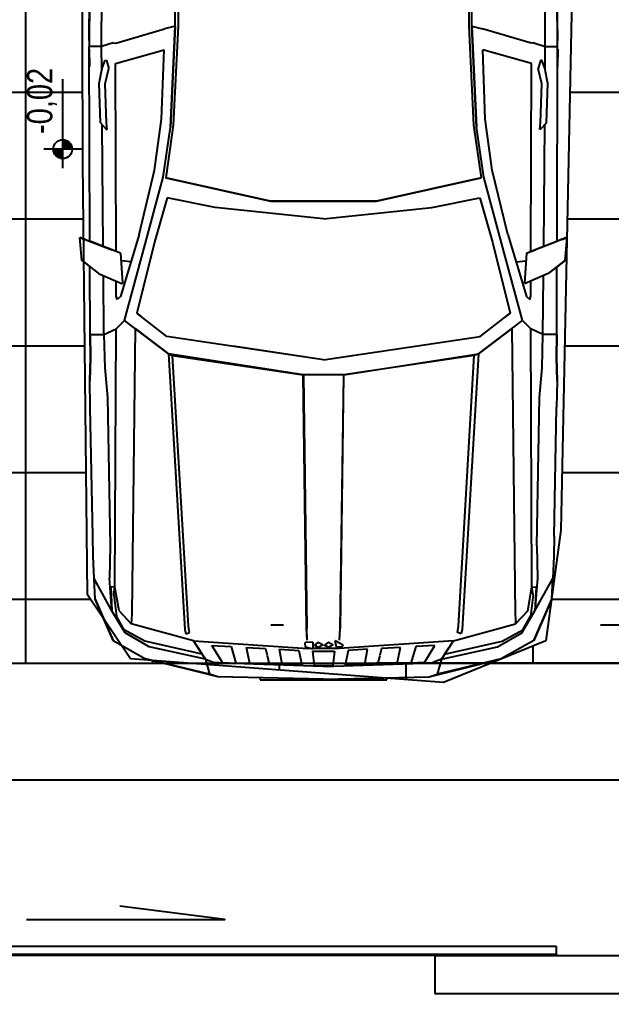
# Model space of a CAD drawing. Header units: millimetres. Extents: x 3923 to 4007, y 744 to 982.
# Drawn here: x 3960.53 to 3965.2, y 933.33 to 941.01 of the extents above; entities that cross this region are included whole.
import ezdxf

# ---------------------------------------------------------------- set-up
doc = ezdxf.new("R2010")
doc.units = ezdxf.units.MM
doc.header["$LTSCALE"] = 20
doc.linetypes.add('DASHDOT2', pattern=[0.5, 0.25, -0.125, 0, -0.125])
for name, color, linetype in [('AF', 5, 'Continuous'), ('HIDROSSANITÁRIO', 8, 'Continuous'), ('MOBIL', 7, 'Continuous')]:
    doc.layers.add(name, color=color, linetype=linetype)
doc.layers.add('E-Txt-W', color=7, linetype='Continuous', lineweight=20)
doc.styles.add('F2', font='ARIALN.TTF')

# ---------------------------------------------------------------- blocks, each defined once
blk = doc.blocks.new('hilux 2')
at = {"layer": 'MOBIL', "color": 8}
for p, q in [((-2.9672, 0.9528), (-3.0199, 0.8866)), ((-2.9686, 0.953), (-3.0173, 0.8899)), ((-2.9686, 0.953), (-2.8774, 0.9605)), ((-2.8855, 0.9397), (-2.9261, 0.8348)), ((-2.8791, 0.9564), (-2.8942, 0.9177)), ((-2.8927, 0.921), (-2.1242, 0.9235)), ((-2.8855, 0.9397), (-2.8774, 0.9605)), ((-2.8774, 0.9605), (-2.8791, 0.9564)), ((-2.1348, 0.924), (-2.2039, 0.9232)), ((-2.1344, 0.9235), (-2.1348, 0.924)), ((-2.1244, 0.8749), (-2.1242, 0.9235)), ((-1.5125, 0.919), (-2.1242, 0.9235)), ((-2.1005, 0.9236), (-1.8802, 0.9217)), ((-2.1005, 0.9236), (-2.1005, 0.9233)), ((-4.4675, 0.8298), (-4.3049, 0.9004)), ((-4.3049, 0.9004), (-4.4674, 0.8298)), ((-4.3503, 0.834), (-4.2234, 0.9041)), ((-4.3049, 0.9004), (-4.2234, 0.9041)), ((-4.2234, 0.9041), (-4.135, 0.9079)), ((-4.135, 0.9079), (-4.0564, 0.91)), ((-4.0564, 0.91), (-3.548, 0.9196)), ((-3.548, 0.9196), (-3.444, 0.921)), ((-3.351, 0.9192), (-3.444, 0.921)), ((-3.444, 0.921), (-3.351, 0.9192)), ((-3.2603, 0.9199), (-3.351, 0.9192)), ((-3.351, 0.9192), (-3.2603, 0.9199)), ((-3.2603, 0.9199), (-3.2604, 0.8655)), ((-3.2603, 0.9199), (-2.9935, 0.9207)), ((-3.0199, 0.8866), (-3.0604, 0.793)), ((-2.9346, 0.8131), (-2.8942, 0.9177)), ((-2.9346, 0.8131), (-2.8942, 0.9177)), ((-2.4251, 0.8796), (-2.2704, 0.8844)), ((-2.2704, 0.8844), (-2.2105, 0.8729)), ((-3.5096, 0.8522), (-4.0948, 0.841)), ((-3.3915, 0.8622), (-3.5096, 0.8522)), ((-3.2604, 0.8655), (-3.3916, 0.8622)), ((-3.2604, 0.8655), (-3.0282, 0.8674)), ((-3.2604, 0.8655), (-3.2387, 0.818)), ((-2.9131, 0.8684), (-2.4332, 0.8723)), ((-2.4509, 0.8565), (-2.4516, 0.8529)), ((-2.4516, 0.8529), (-2.426, 0.8556)), ((-2.4251, 0.8796), (-2.4509, 0.8565)), ((-2.426, 0.8556), (-2.2712, 0.8606)), ((-2.2712, 0.8606), (-2.2118, 0.8465)), ((-2.2167, 0.8741), (-2.1244, 0.8749)), ((-2.1791, 0.8554), (-2.2118, 0.8465)), ((-2.2105, 0.8729), (-2.1781, 0.8609)), ((-2.1781, 0.8609), (-2.1791, 0.8554)), ((-2.1244, 0.8749), (-1.5679, 0.873)), ((-2.1095, 0.8297), (-2.1244, 0.8749)), ((-4.4674, 0.8298), (-4.5407, 0.7012)), ((-4.4675, 0.8298), (-4.5407, 0.7013)), ((-4.438, 0.7821), (-4.3503, 0.834)), ((-4.4253, 0.7865), (-4.372, 0.8159)), ((-4.288, 0.8272), (-4.372, 0.8159)), ((-4.3505, 0.8059), (-4.258, 0.8222)), ((-4.3503, 0.834), (-4.2213, 0.8436)), ((-4.2556, 0.8382), (-4.3503, 0.834)), ((-4.288, 0.8272), (-4.258, 0.8222)), ((-4.258, 0.8222), (-4.2556, 0.8382)), ((-4.258, 0.8222), (-3.2387, 0.818)), ((-4.0948, 0.841), (-4.2213, 0.8436)), ((-3.2053, 0.7846), (-3.2387, 0.818)), ((-3.1219, 0.8133), (-3.1078, 0.8174)), ((-3.1112, 0.8009), (-3.1219, 0.8133)), ((-3.1078, 0.8174), (-3.0498, 0.8176)), ((-2.9395, 0.8003), (-2.9261, 0.8348)), ((-2.9395, 0.8003), (-2.9346, 0.8131)), ((-2.9395, 0.8003), (-2.9346, 0.8131)), ((-2.9327, 0.8179), (-2.1919, 0.8198)), ((-2.1919, 0.8198), (-2.1379, 0.6279)), ((-2.1095, 0.8297), (-2.1117, 0.8184)), ((-2.1117, 0.8184), (-2.0554, 0.6265)), ((-2.1117, 0.8184), (-2.0554, 0.6265)), ((-4.4924, 0.6868), (-4.438, 0.7821)), ((-4.47, 0.7044), (-4.4253, 0.7865)), ((-4.3505, 0.8059), (-4.4017, 0.7578)), ((-3.3366, 0.611), (-3.2053, 0.7846)), ((-3.2053, 0.7846), (-2.9043, 0.7032)), ((-2.8662, 0.7267), (-3.1112, 0.8009)), ((-2.9395, 0.8003), (-3.0582, 0.7929)), ((-2.9742, 0.7594), (-2.9701, 0.7984)), ((-2.9742, 0.7594), (-2.9701, 0.7984)), ((-4.4685, 0.5125), (-4.4017, 0.7578)), ((-4.3844, 0.7571), (-4.4017, 0.7578)), ((-4.3619, 0.7563), (-4.3844, 0.7571)), ((-3.2368, 0.7429), (-4.3619, 0.7563)), ((-3.2368, 0.7429), (-3.3366, 0.611)), ((-3.2681, 0.618), (-3.1767, 0.7364)), ((-3.1767, 0.7364), (-3.1898, 0.7195)), ((-2.8962, 0.6665), (-3.1767, 0.7364)), ((-4.6106, 0.4167), (-4.5407, 0.7013)), ((-4.5407, 0.7013), (-4.6008, 0.4489)), ((-4.6008, 0.4489), (-4.5407, 0.7012)), ((-4.5214, 0.4778), (-4.47, 0.7044)), ((-2.9043, 0.7032), (-2.6399, 0.632)), ((-2.8662, 0.7267), (-2.612, 0.6657)), ((-4.5409, 0.4651), (-4.4924, 0.6868)), ((-2.7217, 0.6162), (-2.8962, 0.6665)), ((-2.612, 0.6657), (-2.4111, 0.6381)), ((-3.3603, 0), (-3.2681, 0.618)), ((-2.7602, 0.4269), (-2.7217, 0.6162)), ((-2.7345, 0.209), (-2.643, 0.6213)), ((-2.643, 0.6213), (-2.7345, 0.209)), ((-2.435, 0.5923), (-2.643, 0.6213)), ((-2.6399, 0.632), (-2.4425, 0.6037)), ((-2.4111, 0.6381), (-2.1379, 0.6279)), ((-2.0443, 0.5845), (-2.0554, 0.6265)), ((-3.3366, 0.611), (-4.4238, 0.5468)), ((-4.4112, 0.5321), (-3.3433, 0.5947)), ((-3.4193, 0.0802), (-3.3366, 0.611)), ((-3.3433, 0.5947), (-3.4193, 0.0802)), ((-3.3366, 0.611), (-3.3433, 0.5947)), ((-2.0443, 0.5845), (-2.4425, 0.6037)), ((-2.4425, 0.6037), (-2.0444, 0.5845)), ((-2.0436, 0.573), (-2.435, 0.5923)), ((-2.0444, 0.5845), (-1.3347, 0.5796)), ((-2.0443, 0.5845), (-2.044, 0.5845)), ((-4.4238, 0.5468), (-4.4413, 0.5424)), ((-4.4413, 0.5424), (-4.4361, 0.5279)), ((-1.3462, 0.564), (-2.0436, 0.573)), ((-4.5409, 0.4651), (-4.4685, 0.5125)), ((-4.4685, 0.5125), (-4.5214, 0.4778)), ((-4.4685, 0.5125), (-4.4987, 0.0616)), ((-4.4361, 0.5279), (-4.4112, 0.5321)), ((-3.3517, 0.5142), (-3.3552, 0.5142)), ((-4.5409, 0.4651), (-4.6008, 0.4489)), ((-4.5409, 0.4651), (-4.5541, 0.4316)), ((-4.6106, 0.4167), (-4.6008, 0.4489)), ((-4.6106, 0.4167), (-4.6008, 0.4489)), ((-4.5571, 0.3913), (-4.5541, 0.4316)), ((-4.5549, 0.3986), (-4.4872, 0.4397)), ((-4.4872, 0.4397), (-4.4919, 0.3637)), ((-2.8045, 0), (-2.7601, 0.4269)), ((-2.8045, 0), (-2.7602, 0.4269)), ((-4.6207, 0), (-4.6106, 0.4167)), ((-4.5703, 0), (-4.5571, 0.3913)), ((-4.5549, 0.3986), (-4.5567, 0.3451)), ((-4.4919, 0.3637), (-4.5567, 0.3451)), ((-3.3603, 0), (-3.3072, 0.3562)), ((-4.5586, 0.2902), (-4.5612, 0.2137)), ((-4.5586, 0.2902), (-4.495, 0.3036)), ((-4.495, 0.3036), (-4.4996, 0.2284)), ((-4.6232, 0.25), (-4.6232, -0.25)), ((-4.6146, 0.25), (-4.6232, 0.25)), ((-4.527, 0.2219), (-4.5612, 0.2137)), ((-4.4996, 0.2284), (-4.5257, 0.2222)), ((-2.7345, 0.209), (-2.7345, -0.209)), ((-2.7345, -0.209), (-2.7345, 0.209)), ((-4.5629, 0.1628), (-4.5656, 0.0856)), ((-4.5629, 0.1628), (-4.5024, 0.1733)), ((-4.5024, 0.1733), (-4.5071, 0.0972)), ((-4.5071, 0.0972), (-4.5656, 0.0856)), ((-4.4207, 0.0663), (-3.4193, 0.0802)), ((-3.4193, 0.0788), (-4.4206, 0.0655)), ((-3.4203, 0), (-3.4193, 0.0788)), ((-3.4193, 0.0788), (-3.4193, 0.0802)), ((-3.4193, 0.0802), (-3.4193, 0.0802)), ((-4.5099, 0.0434), (-4.5673, 0.0363)), ((-4.5099, 0.0434), (-4.5099, -0.0434)), ((-4.5015, 0.0424), (-4.4939, 0.0715)), ((-4.4737, 0.0424), (-4.5015, 0.0424)), ((-4.4993, 0), (-4.4989, 0.0424)), ((-4.4988, 0.053), (-4.4987, 0.0616)), ((-4.4939, 0.0715), (-4.4754, 0.0718)), ((-4.4737, 0.0424), (-4.4754, 0.0718)), ((-4.4669, 0.0637), (-4.4207, 0.0663)), ((-4.4669, 0.0637), (-4.4205, 0.0655)), ((-4.6207, 0), (-4.6106, -0.4167)), ((-4.5703, 0), (-4.5571, -0.3913)), ((-4.5673, -0.0363), (-4.5673, 0.0363)), ((-4.4987, -0.0616), (-4.4993, 0)), ((-4.4955, 0.0208), (-4.4863, 0.0351)), ((-4.4846, 0.0006), (-4.4955, 0.0208)), ((-4.4738, 0.0208), (-4.4863, 0.0351)), ((-4.4738, 0.0208), (-4.4846, 0.0006)), ((-3.4203, 0.0001), (-3.4203, 0)), ((-3.4193, -0.0788), (-3.4203, 0)), ((-3.3603, 0), (-3.3381, -0.1489)), ((-2.8045, 0), (-2.7602, -0.4269)), ((-4.5099, -0.0434), (-4.5673, -0.0363)), ((-4.4956, -0.0203), (-4.4863, -0.0038)), ((-4.4846, -0.0382), (-4.4956, -0.0203)), ((-4.4737, -0.0203), (-4.4863, -0.0038)), ((-4.4737, -0.0203), (-4.4846, -0.0382)), ((-3.3603, 0), (-3.2681, -0.618)), ((-4.4685, -0.5125), (-4.4987, -0.0616)), ((-4.4939, -0.0516), (-4.4689, -0.0456)), ((-4.4939, -0.0723), (-4.4939, -0.0516)), ((-4.4859, -0.0778), (-4.4939, -0.0723)), ((-4.4859, -0.0778), (-4.4689, -0.0456)), ((-4.4669, -0.0637), (-4.4205, -0.0655)), ((-4.4669, -0.0637), (-4.4207, -0.0663)), ((-4.4207, -0.0663), (-3.4193, -0.0802)), ((-3.4193, -0.0788), (-4.4206, -0.0655)), ((-4.5629, -0.1628), (-4.5656, -0.0856)), ((-4.5071, -0.0972), (-4.5656, -0.0856)), ((-4.5024, -0.1733), (-4.5071, -0.0972)), ((-3.4193, -0.0802), (-3.4193, -0.0788)), ((-3.4193, -0.0802), (-3.3366, -0.611)), ((-3.3433, -0.5947), (-3.4193, -0.0802)), ((-3.4193, -0.0802), (-3.4193, -0.0802)), ((-4.5629, -0.1628), (-4.5024, -0.1733)), ((-4.5586, -0.2902), (-4.5612, -0.2137)), ((-4.527, -0.2219), (-4.5612, -0.2137)), ((-4.4996, -0.2284), (-4.5257, -0.2222)), ((-4.495, -0.3036), (-4.4996, -0.2284)), ((-2.7345, -0.209), (-2.643, -0.6213)), ((-2.643, -0.6213), (-2.7345, -0.209)), ((-4.6232, -0.25), (-4.6146, -0.25)), ((-4.5586, -0.2902), (-4.495, -0.3036)), ((-4.5549, -0.3986), (-4.5567, -0.3451)), ((-4.4919, -0.3637), (-4.5567, -0.3451)), ((-4.4872, -0.4397), (-4.4919, -0.3637)), ((-4.6106, -0.4167), (-4.5407, -0.7013)), ((-4.6106, -0.4167), (-4.6008, -0.4489)), ((-4.6106, -0.4167), (-4.6008, -0.4489)), ((-4.5571, -0.3913), (-4.5541, -0.4316)), ((-4.5549, -0.3986), (-4.4872, -0.4397)), ((-4.6008, -0.4489), (-4.5407, -0.7012)), ((-4.5407, -0.7013), (-4.6008, -0.4489)), ((-4.5409, -0.4651), (-4.6008, -0.4489)), ((-4.5409, -0.4651), (-4.5541, -0.4316)), ((-2.7602, -0.4269), (-2.7217, -0.6162)), ((-4.5409, -0.4651), (-4.4924, -0.6868)), ((-4.5409, -0.4651), (-4.4685, -0.5125)), ((-4.5214, -0.4778), (-4.47, -0.7044)), ((-4.4685, -0.5125), (-4.5214, -0.4778)), ((-4.4685, -0.5125), (-4.4017, -0.7578)), ((-4.4413, -0.5424), (-4.4361, -0.5279)), ((-4.4361, -0.5279), (-4.4112, -0.5321)), ((-4.4112, -0.5321), (-3.3433, -0.5947)), ((-3.3517, -0.5142), (-3.3552, -0.5142)), ((-4.4238, -0.5468), (-4.4413, -0.5424)), ((-3.3366, -0.611), (-4.4238, -0.5468)), ((-2.0436, -0.573), (-2.435, -0.5923)), ((-1.3462, -0.564), (-2.0436, -0.573)), ((-3.3366, -0.611), (-3.3433, -0.5947)), ((-3.3366, -0.611), (-3.2053, -0.7846)), ((-3.2368, -0.7429), (-3.3366, -0.611)), ((-2.435, -0.5923), (-2.643, -0.6213)), ((-2.6399, -0.632), (-2.4425, -0.6037)), ((-2.0443, -0.5845), (-2.4425, -0.6037)), ((-2.4425, -0.6037), (-2.0444, -0.5845)), ((-2.0443, -0.5845), (-2.0554, -0.6265)), ((-2.0444, -0.5845), (-1.3347, -0.5796)), ((-2.0443, -0.5845), (-2.044, -0.5845)), ((-3.2681, -0.618), (-3.1767, -0.7364)), ((-2.9043, -0.7032), (-2.6399, -0.632)), ((-2.7217, -0.6162), (-2.8962, -0.6665)), ((-2.612, -0.6657), (-2.4111, -0.6381)), ((-2.4111, -0.6381), (-2.1379, -0.6279)), ((-2.1919, -0.8198), (-2.1379, -0.6279)), ((-2.1117, -0.8184), (-2.0554, -0.6265)), ((-2.1117, -0.8184), (-2.0554, -0.6265)), ((-4.4924, -0.6868), (-4.438, -0.7821)), ((-2.8962, -0.6665), (-3.1767, -0.7364)), ((-2.8662, -0.7267), (-2.612, -0.6657)), ((-4.4674, -0.8298), (-4.5407, -0.7012)), ((-4.4675, -0.8298), (-4.5407, -0.7013)), ((-4.47, -0.7044), (-4.4253, -0.7865)), ((-3.2053, -0.7846), (-2.9043, -0.7032)), ((-3.1767, -0.7364), (-3.1898, -0.7195)), ((-2.8662, -0.7267), (-3.1112, -0.8009)), ((-4.3844, -0.7571), (-4.4017, -0.7578)), ((-4.3505, -0.8059), (-4.4017, -0.7578)), ((-4.3619, -0.7563), (-4.3844, -0.7571)), ((-3.2368, -0.7429), (-4.3619, -0.7563)), ((-2.9742, -0.7594), (-2.9701, -0.7984)), ((-2.9742, -0.7594), (-2.9701, -0.7984)), ((-4.438, -0.7821), (-4.3503, -0.834)), ((-4.4253, -0.7865), (-4.372, -0.8159)), ((-4.3505, -0.8059), (-4.258, -0.8222)), ((-3.2053, -0.7846), (-3.2387, -0.818)), ((-3.1112, -0.8009), (-3.1219, -0.8133)), ((-3.0199, -0.8866), (-3.0604, -0.793)), ((-2.9395, -0.8003), (-3.0582, -0.7929)), ((-2.9395, -0.8003), (-2.9261, -0.8348)), ((-2.9395, -0.8003), (-2.9346, -0.8131)), ((-2.9395, -0.8003), (-2.9346, -0.8131)), ((-4.4675, -0.8298), (-4.3049, -0.9004)), ((-4.3049, -0.9004), (-4.4674, -0.8298)), ((-4.288, -0.8272), (-4.372, -0.8159)), ((-4.3503, -0.834), (-4.2234, -0.9041)), ((-4.2213, -0.8436), (-4.3503, -0.834)), ((-4.2556, -0.8382), (-4.3503, -0.834)), ((-4.288, -0.8272), (-4.258, -0.8222)), ((-4.258, -0.8222), (-3.2387, -0.818)), ((-4.258, -0.8222), (-4.2556, -0.8382)), ((-4.0948, -0.841), (-4.2213, -0.8436)), ((-4.0948, -0.841), (-3.5096, -0.8522)), ((-3.2604, -0.8655), (-3.2387, -0.818)), ((-3.1219, -0.8133), (-3.1078, -0.8174)), ((-3.1078, -0.8174), (-3.0498, -0.8176)), ((-2.9346, -0.8131), (-2.8942, -0.9177)), ((-2.9346, -0.8131), (-2.8942, -0.9177)), ((-2.9327, -0.8179), (-2.1919, -0.8198)), ((-2.8855, -0.9397), (-2.9261, -0.8348)), ((-2.1095, -0.8297), (-2.1244, -0.8749)), ((-2.1095, -0.8297), (-2.1117, -0.8184)), ((-3.5096, -0.8522), (-3.3915, -0.8622)), ((-3.3916, -0.8622), (-3.2604, -0.8655)), ((-3.2604, -0.8655), (-3.0282, -0.8674)), ((-3.2603, -0.9199), (-3.2604, -0.8655)), ((-2.9131, -0.8684), (-2.4332, -0.8723)), ((-2.4516, -0.8529), (-2.426, -0.8556)), ((-2.4509, -0.8565), (-2.4516, -0.8529)), ((-2.4251, -0.8796), (-2.4509, -0.8565)), ((-2.426, -0.8556), (-2.2712, -0.8606)), ((-2.4251, -0.8796), (-2.2704, -0.8844)), ((-2.2712, -0.8606), (-2.2118, -0.8465)), ((-2.2704, -0.8844), (-2.2105, -0.8729)), ((-2.2167, -0.8741), (-2.1244, -0.8749)), ((-2.1791, -0.8554), (-2.2118, -0.8465)), ((-2.2105, -0.8729), (-2.1781, -0.8609)), ((-2.1781, -0.8609), (-2.1791, -0.8554)), ((-2.1244, -0.8749), (-1.5679, -0.873)), ((-2.1244, -0.8749), (-2.1242, -0.9235)), ((-4.3049, -0.9004), (-4.2234, -0.9041)), ((-4.135, -0.9079), (-4.2234, -0.9041)), ((-4.0564, -0.91), (-4.135, -0.9079)), ((-4.0564, -0.91), (-3.548, -0.9196)), ((-3.444, -0.921), (-3.548, -0.9196)), ((-3.444, -0.921), (-3.351, -0.9192)), ((-3.351, -0.9192), (-3.444, -0.921)), ((-3.351, -0.9192), (-3.2603, -0.9199)), ((-3.2603, -0.9199), (-3.351, -0.9192)), ((-3.2603, -0.9199), (-2.9935, -0.9207)), ((-2.9672, -0.9528), (-3.0199, -0.8866)), ((-2.9686, -0.953), (-3.0173, -0.8899)), ((-2.8791, -0.9564), (-2.8942, -0.9177)), ((-2.8927, -0.921), (-2.1242, -0.9235)), ((-2.1242, -0.9235), (-1.5122, -0.919)), ((-2.1005, -0.9236), (-1.8802, -0.9217)), ((-2.9686, -0.953), (-2.8774, -0.9605)), ((-2.8855, -0.9397), (-2.8774, -0.9605)), ((-2.8774, -0.9605), (-2.8791, -0.9564)), ((-2.1348, -0.924), (-2.2039, -0.9232)), ((-2.1344, -0.9235), (-2.1348, -0.924)), ((-2.1005, -0.9233), (-2.1005, -0.9236))]:
    blk.add_line(p, q, dxfattribs=at)
blk = doc.blocks.new('NV')
at = {"color": 4, "linetype": 'ByBlock', "ltscale": 0.5}
for p, q in [((-1.4143, -0.1421), (-1.4143, 0.1067)), ((-1.5387, -0.0177), (-0.9535, -0.0177))]:
    blk.add_line(p, q, dxfattribs=at)
at = {"color": 4, "ltscale": 2.5}
blk.add_circle((-1.4143, -0.0177), 0.0622, dxfattribs=at)
at = {"color": 4}
for points in [[(-1.4143, -0.0177), (-1.4583, 0.0263), (-1.4765, -0.0177), (-1.4717, 0.0061)], [(-1.4143, -0.0177), (-1.4143, 0.0445), (-1.4583, 0.0263), (-1.4381, 0.0398)], [(-1.4143, -0.0177), (-1.3521, -0.0177), (-1.3703, -0.0617), (-1.3568, -0.0415)], [(-1.4143, -0.0177), (-1.3703, -0.0617), (-1.4143, -0.0799), (-1.3905, -0.0752)]]:
    blk.add_solid(points, dxfattribs=at)
at = {"layer": 'E-Txt-W', "color": 4, "ltscale": 2.5, "style": 'F2'}
blk.add_attdef('COTAPISO', (-1.3058, 0.0735), '', height=0.15, dxfattribs=at)

msp = doc.modelspace()

# ---------------------------------------------------------------- hatches: boundary and pattern name
at = {"layer": 'HIDROSSANITÁRIO'}
h = msp.add_hatch(dxfattribs=at)
h.set_pattern_fill('ANSI37,_O', color=8, scale=8, angle=135)
h.set_pattern_definition([(180, (4034.583, -2178.562), (-3e-16, -1), []), (270, (4034.583, -2178.562), (1, -3e-16), [])])
h.paths.add_polyline_path([(3954.7161, 935.9271), (3954.7161, 945.9273), (3966.6161, 945.9273), (3966.6161, 942.843), (3968.8253, 940.6338), (3970.8229, 940.6338), (3970.8229, 938.927), (3966.2161, 938.927), (3966.2183, 935.9352)])
h.paths.add_polyline_path([(3961.4086, 935.9676), (3961.0695, 936.4726), (3961.0311, 939.8805), (3961.0239, 942.8898), (3961.0856, 944.7317), (3961.3232, 945.0137), (3962.1332, 945.0757), (3963.5092, 945.111), (3964.5128, 944.9876), (3964.8033, 944.7673), (3964.9001, 941.6915), (3964.8018, 936.9841), (3964.6841, 936.1098), (3963.8779, 935.7799)])
h.paths.add_polyline_path([(3962.0199, 945.0757), (3962.0199, 945.8763), (3962.4093, 945.8763), (3962.4093, 945.0757)], flags=16)
h.paths.add_polyline_path([(3960.1254, 938.4919), (3960.1254, 942.2442), (3959.6728, 942.2442), (3959.6728, 938.4919)], flags=24)
h.paths.add_polyline_path([(3960.5467, 939.6859), (3960.5467, 941.0502), (3960.1524, 941.0502), (3960.1524, 939.6859)], flags=24)
h.paths.add_polyline_path([(3960.8737, 939.9894), (3960.7991, 939.9894), (3960.8047, 939.9608), (3960.8209, 939.9366)], flags=24)
h.paths.add_polyline_path([(3960.8737, 939.9894), (3960.8209, 939.9366), (3960.8451, 939.9204), (3960.8737, 939.9147)], flags=24)
h.paths.add_polyline_path([(3960.8737, 939.9894), (3960.8737, 940.064), (3960.9023, 940.0583), (3960.9265, 940.0422)], flags=24)
h.paths.add_polyline_path([(3960.8737, 939.9894), (3960.9265, 940.0422), (3960.9427, 940.0179), (3960.9483, 939.9894)], flags=24)
edge = h.paths.add_edge_path(flags=16)
edge.add_line((3961.023, 939.9894), (3960.7244, 939.9894))
edge = h.paths.add_edge_path(flags=16)
edge.add_arc((3960.8737, 939.9894), 0.0746, 0, 360)
edge = h.paths.add_edge_path(flags=16)
edge.add_line((3960.8737, 939.8401), (3960.8737, 940.5423))
h.paths.add_polyline_path([(3960.8915, 940.0487), (3960.8915, 940.6911), (3960.5309, 940.6911), (3960.5309, 940.0487)], flags=24)
h.paths.add_polyline_path([(3959.2197, 936.0807), (3959.7715, 937.0394), (3959.6641, 941.7951), (3959.6082, 944.1972), (3959.4021, 944.9095), (3958.0246, 945.1538), (3957.0786, 945.1304), (3956.4305, 944.9244), (3956.0839, 944.6944), (3955.9178, 943.1197), (3955.8596, 938.5753), (3955.9305, 937.2548), (3956.2132, 936.0169), (3956.889, 935.9286), (3958.8725, 935.93), (3959.2082, 936.0261)], flags=16)
h.paths.add_polyline_path([(3955.3161, 937.927), (3955.3161, 938.927), (3954.7161, 938.927), (3954.7161, 937.927)], flags=16)
h.paths.add_polyline_path([(3966.2161, 937.927), (3966.2161, 938.927), (3965.6161, 938.927), (3965.6161, 937.927)], flags=16)
h.paths.add_polyline_path([(3967.6414, 940.7706), (3967.9003, 941.3956), (3967.3425, 941.6267), (3967.0836, 941.0016)], flags=24)
h.paths.add_polyline_path([(3954.7056, 939.8757), (3955.3125, 939.8757), (3955.3125, 940.4794), (3954.7056, 940.4794)], flags=9)

# ---------------------------------------------------------------- linework, layer by layer
at = {"layer": 'AF'}
msp.add_line((3979.4969, 935.0105), (3937.9223, 935.0105), dxfattribs=at)
at = {"layer": 'HIDROSSANITÁRIO', "color": 8, "linetype": 'DASHDOT2'}
msp.add_line((3955.0161, 936.2352, 3.6592), (3970.5229, 936.2352, 3.6592), dxfattribs=at)
at = {"layer": 'HIDROSSANITÁRIO', "color": 8, "linetype": 'Continuous'}
for p, q in [((3955.5376, 935.9276), (3966.2161, 935.9352, 3.6592)), ((3963.808, 933.6273), (3956.8007, 933.6273, 0.204)), ((3963.808, 933.6273, 0.9715), (3963.808, 933.3273, 0.9715)), ((3963.808, 933.6273), (3966.668, 933.6273, 0.9715)), ((3963.808, 933.3273), (3966.668, 933.3273))]:
    msp.add_line(p, q, dxfattribs=at)
at = {"layer": 'HIDROSSANITÁRIO', "color": 8}
for points in [[(3954.7161, 935.9271), (3954.7161, 945.9273), (3966.6161, 945.9273), (3966.6161, 942.843), (3968.8253, 940.6338), (3970.8229, 940.6338), (3970.8229, 938.927), (3966.2161, 938.927), (3966.2183, 935.9352), (3954.7161, 935.9271)], [(3960.5871, 933.9117), (3962.1515, 933.9117), (3961.3248, 934.0176)]]:
    msp.add_lwpolyline(points, dxfattribs=at)
at = {"layer": 'HIDROSSANITÁRIO', "color": 8, "elevation": 3.6592}
msp.add_lwpolyline([(3961.4086, 935.9676), (3961.0695, 936.4726), (3961.0311, 939.8805), (3961.0239, 942.8898), (3961.0856, 944.7317), (3961.3232, 945.0137), (3962.1332, 945.0757), (3963.5092, 945.111), (3964.5128, 944.9876), (3964.8033, 944.7673), (3964.9001, 941.6915), (3964.8018, 936.9841), (3964.6841, 936.1098), (3963.8779, 935.7799), (3961.4086, 935.9676)], dxfattribs=at)
at = {"layer": 'HIDROSSANITÁRIO', "color": 8}
msp.add_lwpolyline([(3964.767, 933.6974), (3957.7597, 933.6974), (3957.7597, 933.6374), (3964.767, 933.6374)], close=True, dxfattribs=at)

# ---------------------------------------------------------------- block references
at = {"layer": 'HIDROSSANITÁRIO', "color": 8, "xscale": 2, "yscale": 2, "zscale": 2, "rotation": 90}
msp.add_blockref('hilux 2', (3962.9302, 945.0481, 3.6592), dxfattribs=at)
at = {"layer": 'HIDROSSANITÁRIO', "color": 8}
ref = msp.add_blockref('NV', (3960.8525, 941.6865, 3.6592), dxfattribs=dict(at, xscale=1.2, yscale=1.2, zscale=1.2, rotation=90))
ref.add_attrib('COTAPISO', '-0,02', (3960.7918, 940.1088, 3.6592), dxfattribs={"layer": 'E-Txt-W', "color": 4, "ltscale": 2.5, "height": 0.2, "rotation": 90, "style": 'F2'})

doc.saveas('drawing.dxf')
